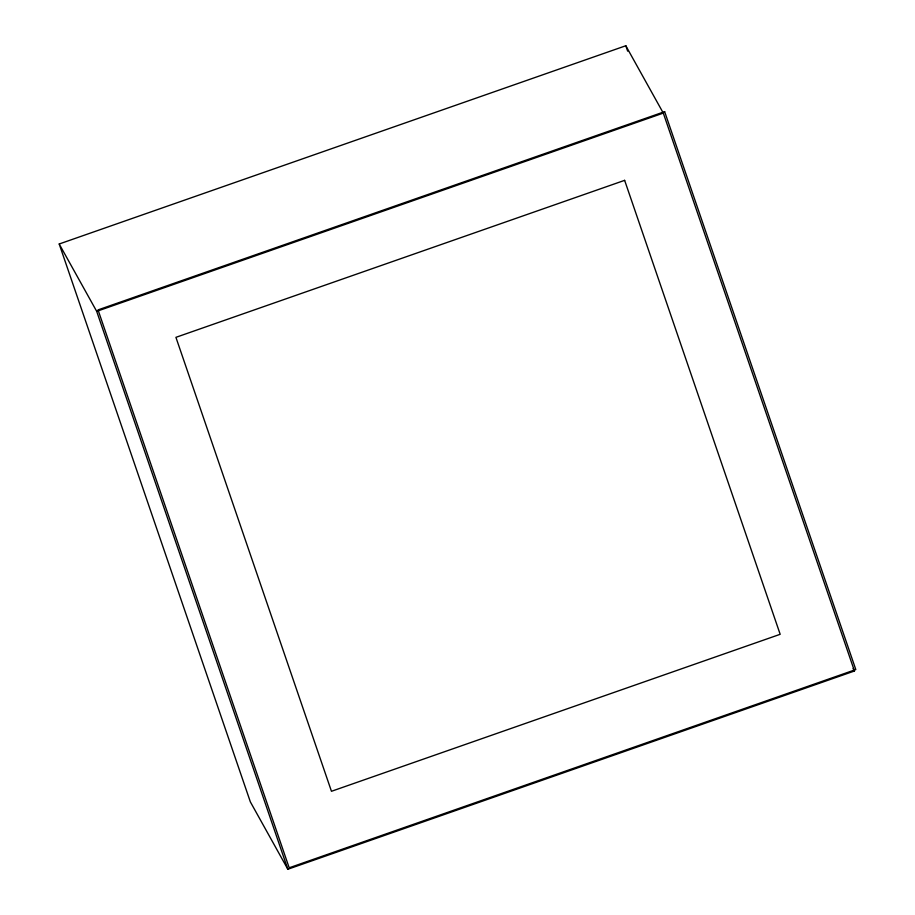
<?xml version="1.0" encoding="UTF-8"?>
<svg xmlns="http://www.w3.org/2000/svg" width="915" height="915" viewBox="0 0 915 915"><rect width="100%" height="100%" fill="white"/><g stroke="black" fill="none" stroke-linecap="round" stroke-linejoin="round"><path stroke-width="1.37" d="M59.2 243.996L625.814 45.75L663.306 113.105L854.461 671.004L287.848 869.25L250.355 801.895L59.2 243.996L96.693 311.352L287.848 869.25M96.693 311.352L663.306 113.105M853.077 668.51L854.461 671.004M625.814 45.75L627.667 51.148M664.645 111.664L98.031 309.899L289.186 867.797L855.8 669.563L664.645 111.664M624.636 180.347L175.92 337.338L331.459 791.292L780.175 634.301L624.636 180.347"/></g></svg>
